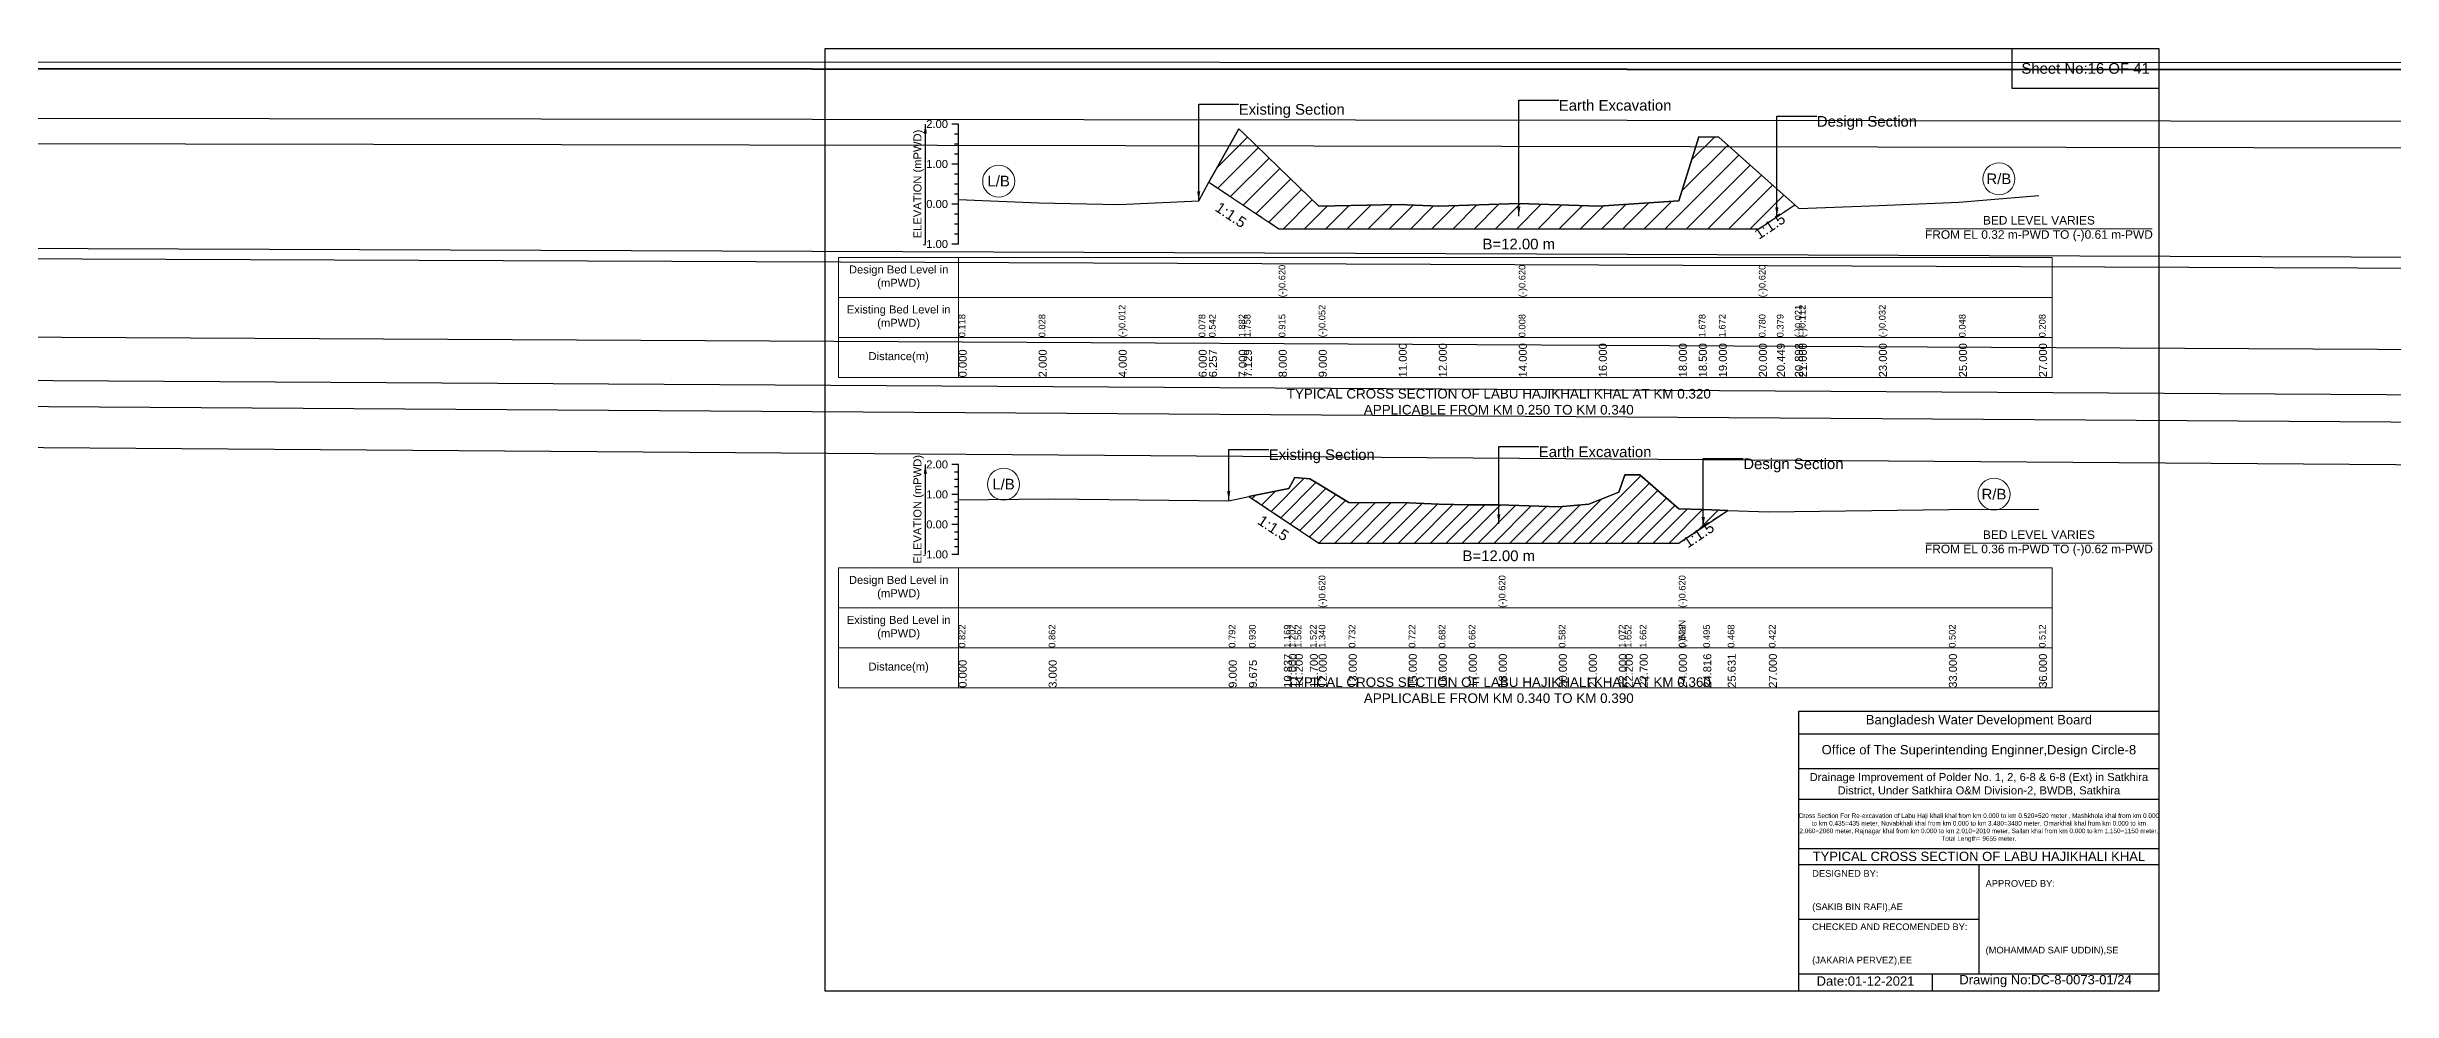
# Model space of a CAD drawing. Header units: inches. Extents: x 0 to 506000, y -4242 to 7.
# Drawn here: x 246498 to 257049, y -4242 to 7 of the extents above; entities that cross this region are included whole.
import ezdxf

# ---------------------------------------------------------------- set-up
doc = ezdxf.new("R2010")
doc.units = ezdxf.units.IN
doc.header["$LTSCALE"] = 7
doc.header["$MEASUREMENT"] = 0
doc.linetypes.add('DASHED', pattern=[0.75, 0.5, -0.25])
for name, color, linetype, lineweight in [('Cross section Data Border', 7, 'Continuous', 9), ('Cross Section Labels', 7, 'Continuous', 9), ('Design_Bed_Level for Xsection', 7, 'DASHED', 25), ('Existing_Bed_Level for Xsection', 7, 'Continuous', 25), ('Long Section Labels', 7, 'Continuous', 9)]:
    doc.layers.add(name, color=color, linetype=linetype, lineweight=lineweight)
doc.styles.get("Standard").update_dxf_attribs({"font": 'arial.ttf'})
doc.dimstyles.get("Standard").update_dxf_attribs({"dimtxt": 0.18, "dimasz": 0.18, "dimexe": 0.18, "dimexo": 0.0625, "dimgap": 0.09, "dimtad": 0, "dimtih": 1, "dimtoh": 1, "dimdec": 4, "dimzin": 0, "dimdsep": 46, "dimtxsty": 'Standard', "dimcen": 0.09, "dimadec": 0, "dimazin": 0, "dimtfac": 1, "dimtdec": 4, "dimtofl": 0, "dimtmove": 0, "dimatfit": 3, "dimfxl": 1, "dimtolj": 1, "dimtzin": 0, "dimarcsym": 0})

msp = doc.modelspace()

# ---------------------------------------------------------------- hatches: boundary and pattern name
at = {"layer": 'Existing_Bed_Level for Xsection'}
h = msp.add_hatch(dxfattribs=at)
h.set_pattern_fill('ANSI31', color=256, scale=540, style=0)
h.paths.add_polyline_path([(251726, -602), (251860, -691), (251883, -707), (252040, -811), (252220, -811), (252580, -811), (252760, -811), (253120, -811), (253480, -811), (253840, -811), (253930, -811), (254020, -811), (254200, -811), (254281, -758), (254362, -704), (254281, -632), (254200, -559), (254020, -399), (253930, -398), (253840, -686), (253480, -709), (253120, -698), (252760, -709), (252580, -702), (252220, -709), (252040, -535), (251883, -383), (251860, -361)])
h = msp.add_hatch(dxfattribs=at)
h.set_pattern_fill('ANSI31', color=256, scale=405, style=0)
h.paths.add_polyline_path([(251906, -2016), (252063, -2121), (252085, -2136), (252112, -2154), (252180, -2199), (252220, -2226), (252355, -2226), (252625, -2226), (252760, -2226), (252895, -2226), (253030, -2226), (253300, -2226), (253435, -2226), (253570, -2226), (253597, -2226), (253664, -2226), (253840, -2226), (253950, -2152), (254060, -2079), (253950, -2075), (253840, -2072), (253664, -1918), (253597, -1919), (253570, -1997), (253435, -2050), (253300, -2063), (253030, -2053), (252895, -2053), (252760, -2050), (252625, -2044), (252355, -2043), (252220, -1961), (252180, -1936), (252112, -1931), (252085, -1980), (252063, -1984)])

# ---------------------------------------------------------------- linework, layer by layer
for points in [[(250000, 0), (256000, 0), (256000, -4242), (250000, -4242)], [(255340, 0), (256000, 0), (256000, -180), (255340, -180)]]:
    msp.add_lwpolyline(points, close=True)
for points in [[(254380, -4242), (254380, -2982), (256000, -2982)], [(254380, -3084), (256000, -3084)], [(254380, -3240), (256000, -3240)], [(254380, -3378), (256000, -3378)], [(254380, -3600), (256000, -3600)], [(254380, -3672), (256000, -3672)], [(255190, -3672), (255190, -4164)], [(254380, -3918), (255190, -3918)], [(254380, -4164), (256000, -4164)], [(254980, -4164), (254980, -4242)]]:
    msp.add_lwpolyline(points)
at = {"layer": 'Cross section Data Border'}
for points in [[(250060, -940), (255520, -940), (255520, -1480), (250060, -1480)], [(250060, -2337), (255520, -2337), (255520, -2877), (250060, -2877)]]:
    msp.add_lwpolyline(points, close=True, dxfattribs=at)
for points in [[(250600, -940), (250600, -1480)], [(250060, -1120), (255520, -1120)], [(250060, -1300), (255520, -1300)], [(250600, -2337), (250600, -2877)], [(250060, -2517), (255520, -2517)], [(250060, -2697), (255520, -2697)]]:
    msp.add_lwpolyline(points, dxfattribs=at)
at = {"layer": 'Cross Section Labels'}
for points in [[(254951, -811), (255969, -811)], [(254951, -2226), (255969, -2226)]]:
    msp.add_lwpolyline(points, dxfattribs=at)
for centre in [(250780, -597), (255280, -587), (250802, -1961), (255258, -2006)]:
    msp.add_circle(centre, 72, dxfattribs=at)
at = {"layer": 'Design_Bed_Level for Xsection'}
for points in [[(251726, -602), (251883, -707), (252040, -811), (253120, -811), (254200, -811), (254281, -758), (254362, -704)], [(251906, -2016), (252063, -2121), (252220, -2226), (253030, -2226), (253840, -2226), (253950, -2152), (254060, -2079)]]:
    msp.add_lwpolyline(points, dxfattribs=at)
at = {"layer": 'Existing_Bed_Level for Xsection'}
for points in [[(250600, -340), (250570, -340)], [(250600, -385), (250582, -385)], [(250600, -880), (250600, -700), (250600, -520), (250600, -340)], [(250600, -679), (250960, -695), (251320, -702), (251680, -686), (251726, -602), (251860, -361), (251883, -383), (252040, -535), (252040, -535), (252220, -709), (252580, -702), (252760, -709), (253120, -698), (253120, -698), (253480, -709), (253840, -686), (253930, -398), (254020, -399), (254200, -559), (254200, -559), (254281, -632), (254362, -704), (254380, -720), (254740, -706), (255100, -691), (255460, -662)], [(250600, -520), (250570, -520)], [(250600, -430), (250582, -430)], [(250600, -475), (250582, -475)], [(250600, -565), (250582, -565)], [(250600, -610), (250582, -610)], [(250600, -700), (250570, -700)], [(250600, -655), (250582, -655)], [(250600, -745), (250582, -745)], [(250600, -790), (250582, -790)], [(250600, -835), (250582, -835)], [(250600, -880), (250570, -880)], [(250600, -1872), (250570, -1872)], [(250600, -2277), (250600, -2142), (250600, -2007), (250600, -1872)], [(250600, -1906), (250582, -1906)], [(250600, -1939), (250582, -1939)], [(250600, -1973), (250582, -1973)], [(250600, -2031), (251005, -2026), (251815, -2035), (251906, -2016), (252063, -1984), (252085, -1980), (252112, -1931), (252180, -1936), (252220, -1961), (252220, -1961), (252355, -2043), (252625, -2044), (252760, -2050), (252895, -2053), (253030, -2053), (253030, -2053), (253300, -2063), (253435, -2050), (253570, -1997), (253597, -1919), (253664, -1918), (253840, -2072), (253840, -2072), (253950, -2075), (254060, -2079), (254245, -2085), (255055, -2074), (255460, -2073)], [(250600, -2007), (250570, -2007)], [(250600, -2041), (250582, -2041)], [(250600, -2074), (250582, -2074)], [(250600, -2108), (250582, -2108)], [(250600, -2142), (250570, -2142)], [(250600, -2176), (250582, -2176)], [(250600, -2209), (250582, -2209)], [(250600, -2277), (250570, -2277)], [(250600, -2243), (250582, -2243)]]:
    msp.add_lwpolyline(points, dxfattribs=at)
for points in [[(251726, -602), (251860, -691), (251883, -707), (252040, -811), (252040, -811), (252220, -811), (252580, -811), (252760, -811), (253120, -811), (253120, -811), (253480, -811), (253840, -811), (253930, -811), (254020, -811), (254200, -811), (254200, -811), (254281, -758), (254362, -704), (254281, -632), (254200, -559), (254200, -559), (254020, -399), (253930, -398), (253840, -686), (253480, -709), (253120, -698), (253120, -698), (252760, -709), (252580, -702), (252220, -709), (252040, -535), (252040, -535), (251883, -383), (251860, -361)], [(251906, -2016), (251906, -2016), (252063, -2121), (252085, -2136), (252112, -2154), (252180, -2199), (252220, -2226), (252220, -2226), (252355, -2226), (252625, -2226), (252760, -2226), (252895, -2226), (253030, -2226), (253030, -2226), (253300, -2226), (253435, -2226), (253570, -2226), (253597, -2226), (253664, -2226), (253840, -2226), (253840, -2226), (253950, -2152), (254060, -2079), (254060, -2079), (254060, -2079), (253950, -2075), (253840, -2072), (253840, -2072), (253664, -1918), (253597, -1919), (253570, -1997), (253435, -2050), (253300, -2063), (253030, -2053), (253030, -2053), (252895, -2053), (252760, -2050), (252625, -2044), (252355, -2043), (252220, -1961), (252220, -1961), (252180, -1936), (252112, -1931), (252085, -1980), (252063, -1984), (251906, -2016)]]:
    msp.add_lwpolyline(points, close=True, dxfattribs=at)

# ---------------------------------------------------------------- texts
at = {"attachment_point": 5}
for s, insert, char_height in [('Sheet No:16 OF 41', (255670, -90), 48), ('Bangladesh Water Development Board', (255190, -3027), 42), ('Office of The Superintending Enginner,Design Circle-8', (255190, -3162), 42)]:
    msp.add_mtext(s, dxfattribs=dict(at, insert=insert, char_height=char_height))
for s, insert, char_height, width, attachment_point in [('Drainage Improvement of Polder No. 1, 2, 6-8 & 6-8 (Ext) in Satkhira District, Under Satkhira O&M Division-2, BWDB, Satkhira', (255190, -3312), 36, 1680, 5), ('Cross Section For Re-excavation of Labu Haji khali khal from km 0.000 to km 0.520=520 meter , Mashkhola khal from km 0.000 to km 0.435=435 meter, Novabkhali khal from km 0.000 to km 3.480=3480 meter, Omarkhali khal from km 0.000 to km 2.060=2060 meter, Rajnagar khal from km 0.000 to km 2.010=2010 meter, Sallah khal from km 0.000 to km 1.150=1150 meter, Total Length= 9655 meter. ', (255190, -3507), 20.561, 1620, 5), ('TYPICAL CROSS SECTION OF LABU HAJIKHALI KHAL', (255190, -3636), 42, 1680, 5), ('DESIGNED BY:^J^J^J(SAKIB BIN RAFI),AE', (254440, -3792), 30, 840, 4), ('APPROVED BY:^J^J^J^J^J^J(MOHAMMAD SAIF UDDIN),SE', (255220, -3912), 30, 840, 4), ('CHECKED AND RECOMENDED BY:^J^J^J(JAKARIA PERVEZ),EE', (254440, -4032), 30, 840, 4), ('Date:01-12-2021', (254680, -4197), 42, 840, 5), ('Drawing No:DC-8-0073-01/24', (255490, -4197), 42, 1320, 5)]:
    msp.add_mtext(s, dxfattribs=dict(insert=insert, char_height=char_height, width=width, attachment_point=attachment_point))
at = {"layer": 'Cross section Data Border', "char_height": 36, "width": 480, "attachment_point": 5}
for s, insert in [('Design Bed Level in (mPWD)', (250330, -1030)), ('Existing Bed Level in (mPWD)', (250330, -1210)), ('Distance(m)', (250330, -1390)), ('Design Bed Level in (mPWD)', (250330, -2427)), ('Existing Bed Level in (mPWD)', (250330, -2607)), ('Distance(m)', (250330, -2787))]:
    msp.add_mtext(s, dxfattribs=dict(at, insert=insert))
at = {"layer": 'Cross Section Labels'}
for s, insert, char_height, attachment_point in [('Existing Section', (251860, -250), 48, 1), ('Earth Excavation', (253300, -232), 48, 1), ('Design Section', (254461, -304), 48, 1), ('L/B', (250780, -597), 48, 5), ('R/B', (255280, -587), 48, 5), ('BED LEVEL VARIES ^JFROM EL 0.32 m-PWD TO (-)0.61 m-PWD', (255460, -811), 38.4, 5), ('B=12.00 m', (253120, -856), 48, 2), ('TYPICAL CROSS SECTION OF LABU HAJIKHALI KHAL AT KM 0.320^JAPPLICABLE FROM KM 0.250 TO KM 0.340', (253030, -1590), 43.2, 5), ('Earth Excavation', (253210, -1791), 48, 1), ('Existing Section', (251995, -1804), 48, 1), ('Design Section', (254130, -1845), 48, 1), ('L/B', (250802, -1961), 48, 5), ('R/B', (255258, -2006), 48, 5), ('BED LEVEL VARIES ^JFROM EL 0.36 m-PWD TO (-)0.62 m-PWD', (255460, -2226), 38.4, 5), ('B=12.00 m', (253030, -2259), 48, 2), ('TYPICAL CROSS SECTION OF LABU HAJIKHALI KHAL AT KM 0.360^JAPPLICABLE FROM KM 0.340 TO KM 0.390', (253030, -2888), 43.2, 5)]:
    msp.add_mtext(s, dxfattribs=dict(at, insert=insert, char_height=char_height, attachment_point=attachment_point))
at = {"layer": 'Cross Section Labels', "char_height": 48, "attachment_point": 2}
for insert, rotation in [((251838, -729), 326.3099), ((254236, -780), 33.6901), ((252029, -2138), 326.3099), ((253916, -2169), 33.6901)]:
    msp.add_mtext('1:1.5', dxfattribs=dict(at, insert=insert, rotation=rotation))
at = {"layer": 'Existing_Bed_Level for Xsection', "char_height": 36, "attachment_point": 5, "rotation": 90}
for insert in [(250420, -610), (250420, -2074)]:
    msp.add_mtext('ELEVATION (mPWD)', dxfattribs=dict(at, insert=insert))
at = {"layer": 'Existing_Bed_Level for Xsection', "char_height": 36, "attachment_point": 6}
for s, insert in [('2.00', (250552, -340)), ('1.00', (250552, -520)), ('0.00', (250552, -700)), ('-1.00', (250552, -880)), ('2.00', (250552, -1872)), ('1.00', (250552, -2007)), ('0.00', (250552, -2142)), ('-1.00', (250552, -2277))]:
    msp.add_mtext(s, dxfattribs=dict(at, insert=insert))
at = {"layer": 'Long Section Labels', "attachment_point": 1, "rotation": 90}
for s, insert, char_height in [('(-)0.620', (252040, -1120), 30), ('(-)0.620', (253120, -1120), 30), ('(-)0.620', (254200, -1120), 30), ('(-)0.012', (251320, -1300), 30), ('(-)0.012', (251320, -1300), 30), ('(-)0.052', (252220, -1300), 30), ('(-)0.052', (252220, -1300), 30), ('(-)0.052', (252220, -1300), 30), ('(-)0.021', (254362, -1300), 30), ('(-)0.112', (254380, -1300), 30), ('(-)0.032', (254740, -1300), 30), ('0.118', (250600, -1300), 30), ('0.028', (250960, -1300), 30), ('0.078', (251680, -1300), 30), ('0.078', (251680, -1300), 30), ('0.542', (251726, -1300), 30), ('1.882', (251860, -1300), 30), ('1.758', (251883, -1300), 30), ('0.915', (252040, -1300), 30), ('0.915', (252040, -1300), 30), ('0.915', (252040, -1300), 30), ('0.008', (253120, -1300), 30), ('0.008', (253120, -1300), 30), ('0.008', (253120, -1300), 30), ('1.678', (253930, -1300), 30), ('1.672', (254020, -1300), 30), ('0.780', (254200, -1300), 30), ('0.780', (254200, -1300), 30), ('0.780', (254200, -1300), 30), ('0.379', (254281, -1300), 30), ('0.048', (255100, -1300), 30), ('0.208', (255460, -1300), 30), ('0.000', (250600, -1480), 36), ('2.000', (250960, -1480), 36), ('4.000', (251320, -1480), 36), ('6.000', (251680, -1480), 36), ('6.257', (251726, -1480), 36), ('7.000', (251860, -1480), 36), ('7.129', (251883, -1480), 36), ('8.000', (252040, -1480), 36), ('8.000', (252040, -1480), 36), ('8.000', (252040, -1480), 36), ('9.000', (252220, -1480), 36), ('11.000', (252580, -1480), 36), ('12.000', (252760, -1480), 36), ('14.000', (253120, -1480), 36), ('14.000', (253120, -1480), 36), ('14.000', (253120, -1480), 36), ('16.000', (253480, -1480), 36), ('18.000', (253840, -1480), 36), ('18.500', (253930, -1480), 36), ('19.000', (254020, -1480), 36), ('20.000', (254200, -1480), 36), ('20.000', (254200, -1480), 36), ('20.000', (254200, -1480), 36), ('20.449', (254281, -1480), 36), ('20.898', (254362, -1480), 36), ('21.000', (254380, -1480), 36), ('23.000', (254740, -1480), 36), ('25.000', (255100, -1480), 36), ('27.000', (255460, -1480), 36), ('(-)0.620', (252220, -2517), 30), ('(-)0.620', (253030, -2517), 30), ('(-)0.620', (253840, -2517), 30), ('0.822', (250600, -2697), 30), ('0.862', (251005, -2697), 30), ('0.792', (251815, -2697), 30), ('0.930', (251906, -2697), 30), ('1.169', (252063, -2697), 30), ('1.202', (252085, -2697), 30), ('1.562', (252112, -2697), 30), ('1.522', (252180, -2697), 30), ('1.340', (252220, -2697), 30), ('1.340', (252220, -2697), 30), ('1.340', (252220, -2697), 30), ('0.732', (252355, -2697), 30), ('0.722', (252625, -2697), 30), ('0.682', (252760, -2697), 30), ('0.682', (252760, -2697), 30), ('0.662', (252895, -2697), 30), ('0.662', (252895, -2697), 30), ('0.662', (252895, -2697), 30), ('0.662', (252895, -2697), 30), ('0.582', (253300, -2697), 30), ('1.072', (253570, -2697), 30), ('1.652', (253597, -2697), 30), ('1.662', (253664, -2697), 30), ('(-)NaN', (253840, -2697), 30), ('0.522', (253840, -2697), 30), ('0.522', (253840, -2697), 30), ('0.495', (253950, -2697), 30), ('0.468', (254060, -2697), 30), ('0.422', (254245, -2697), 30), ('0.502', (255055, -2697), 30), ('0.512', (255460, -2697), 30), ('10.837', (252063, -2877), 36), ('11.000', (252085, -2877), 36), ('11.200', (252112, -2877), 36), ('11.700', (252180, -2877), 36), ('12.000', (252220, -2877), 36), ('12.000', (252220, -2877), 36), ('12.000', (252220, -2877), 36), ('13.000', (252355, -2877), 36), ('15.000', (252625, -2877), 36), ('16.000', (252760, -2877), 36), ('17.000', (252895, -2877), 36), ('18.000', (253030, -2877), 36), ('18.000', (253030, -2877), 36), ('18.000', (253030, -2877), 36), ('20.000', (253300, -2877), 36), ('21.000', (253435, -2877), 36), ('22.000', (253570, -2877), 36), ('22.200', (253597, -2877), 36), ('22.700', (253664, -2877), 36), ('24.000', (253840, -2877), 36), ('24.000', (253840, -2877), 36), ('24.000', (253840, -2877), 36), ('24.816', (253950, -2877), 36), ('25.631', (254060, -2877), 36), ('27.000', (254245, -2877), 36), ('33.000', (255055, -2877), 36), ('36.000', (255460, -2877), 36), ('0.000', (250600, -2877), 36), ('3.000', (251005, -2877), 36), ('9.000', (251815, -2877), 36), ('9.675', (251906, -2877), 36)]:
    msp.add_mtext(s, dxfattribs=dict(at, insert=insert, char_height=char_height))

# ---------------------------------------------------------------- leaders
at = {"layer": 'Cross Section Labels', "annotation_type": 0, "has_hookline": 1, "hookline_direction": 0}
for points, text_width in [([(0, 0), (262714, -1592), (262894, -1592)], 497), ([(0, 0), (272532, -347), (272712, -347)], 497), ([(0, 0), (273030, -1989), (273210, -1989)], 497), ([(0, 0), (283272, -1851), (283452, -1851)], 497), ([(0, 0), (292196, -508), (292286, -114), (292330, -114)], 497), ([(0, 0), (323900, -1706), (324080, -1706)], 497), ([(0, 0), (403262, -146), (403442, -146)], 497), ([(0, 0), (413300, -154), (413480, -154)], 497), ([(0, 0), (412980, -1586), (413160, -1586)], 497), ([(0, 0), (443222, -1617), (443402, -1617)], 497), ([(0, 0), (452718, -111), (452897, -111)], 497), ([(251680, -686), (251680, -250), (251860, -250)], 467), ([(253120, -755), (253120, -232), (253300, -232)], 497), ([(254281, -758), (254281, -304), (254461, -304)], 441), ([(253030, -2139), (253030, -1791), (253210, -1791)], 497), ([(251815, -2035), (251815, -1804), (251995, -1804)], 467), ([(253950, -2152), (253950, -1845), (254130, -1845)], 441)]:
    msp.add_leader(points, dimstyle='Standard', override={"dimasz": 43.2}, dxfattribs=dict(at, text_width=text_width))
at = {"layer": 'Existing_Bed_Level for Xsection'}
for points in [[(250450, -340), (250450, -880)], [(250450, -1872), (250450, -2277)]]:
    msp.add_leader(points, dimstyle='Standard', override={"dimasz": 43.2}, dxfattribs=at)

doc.saveas('drawing.dxf')
